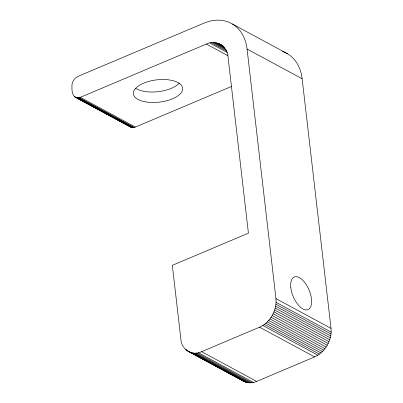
<?xml version="1.0" encoding="UTF-8"?>
<svg xmlns="http://www.w3.org/2000/svg" width="403" height="403" viewBox="0 0 403 403"><rect width="100%" height="100%" fill="white"/><g stroke="black" fill="none" stroke-linecap="round" stroke-linejoin="round"><path stroke-width="0.6" d="M75.185 97.173L77.915 97.874L80.328 97.335L206.361 44.058C215.857 39.02 227.816 46.481 228.048 57.075L248.424 233.176L172.333 265.34L180.882 339.22C181.103 349.356 192.538 356.494 201.621 351.673L259.587 327.171C270.282 322.365 277.068 310.255 275.949 298.633L247.069 49.035A47.478 35.55 -61.6 0 0 203.943 23.142L78.056 76.358C74.877 77.764 72.676 80.907 72.016 84.267C71.946 88.544 71.316 94.327 75.185 97.173L130.26 126.91L132.985 127.61L135.403 127.071L231.372 86.504M186.69 350.403L241.765 380.14C245.976 383.455 251.93 383.5 256.696 381.409L314.657 356.907C325.357 352.101 332.143 339.991 331.024 328.369L302.144 78.771A47.478 35.55 -61.6 0 0 282.432 51.408M232.42 24.029L287.495 53.765M247.069 49.035L302.144 78.771M219.303 43.781L222.884 45.69M221.972 45.383L223.076 45.977M217.842 43.217L222.794 45.897M216.31 42.824L224.018 46.99M214.723 42.602L224.637 47.957M213.091 42.552L225.756 49.393M211.424 42.673L226.844 51M209.741 42.965L227.363 52.481M206.361 44.058L227.841 55.654M80.328 97.335L135.403 127.071M79.114 97.728L134.189 127.464M78.509 97.833L133.584 127.57M77.915 97.874L132.985 127.61M77.326 97.858L132.401 127.595M74.293 96.488L131.831 127.514M74.721 96.856L131.282 127.373M275.949 298.633L331.024 328.369M276.08 302.331L331.15 332.072M275.929 304.24L330.999 333.976M275.632 306.159L330.707 335.901M275.199 308.088L330.274 337.825M274.629 310.003L329.704 339.739M273.924 311.887L328.999 341.628M273.098 313.736L328.168 343.472M272.146 315.529L327.216 345.265M271.078 317.252L326.153 346.993M269.909 318.899L324.979 348.635M268.64 320.445L323.715 350.182M267.285 321.891L322.36 351.628M265.854 323.216L320.929 352.952M264.358 324.415L319.428 354.156M262.806 325.483L317.876 355.219M259.587 327.171L314.657 356.907M201.621 351.673L256.696 381.409M198.392 352.716L253.467 382.452M196.78 352.998L251.855 382.734M195.188 353.114L250.263 382.85M193.626 353.063L248.701 382.8M192.11 352.852L247.18 382.588M185.551 349.416L187.753 350.605M190.644 352.474L245.719 382.21M187.924 351.245L244.319 381.676M130.26 126.91L128.98 125.801M241.004 379.485L241.765 380.14M179.32 83.083A24.79 11.213 -6.6 0 1 158.273 91.662A24.79 11.213 -6.6 0 1 135.655 88.277M146.032 101.954A24.79 11.213 -6.6 0 0 182.675 88.564A24.79 11.213 -6.6 0 0 145.362 82.489A24.79 11.213 -6.6 0 0 146.032 101.954M290.825 287.732A17.707 8.579 67.1 0 0 307.882 309.68A17.707 8.579 67.1 0 0 304.739 282.513A17.707 8.579 67.1 0 0 290.825 287.732"/></g></svg>
